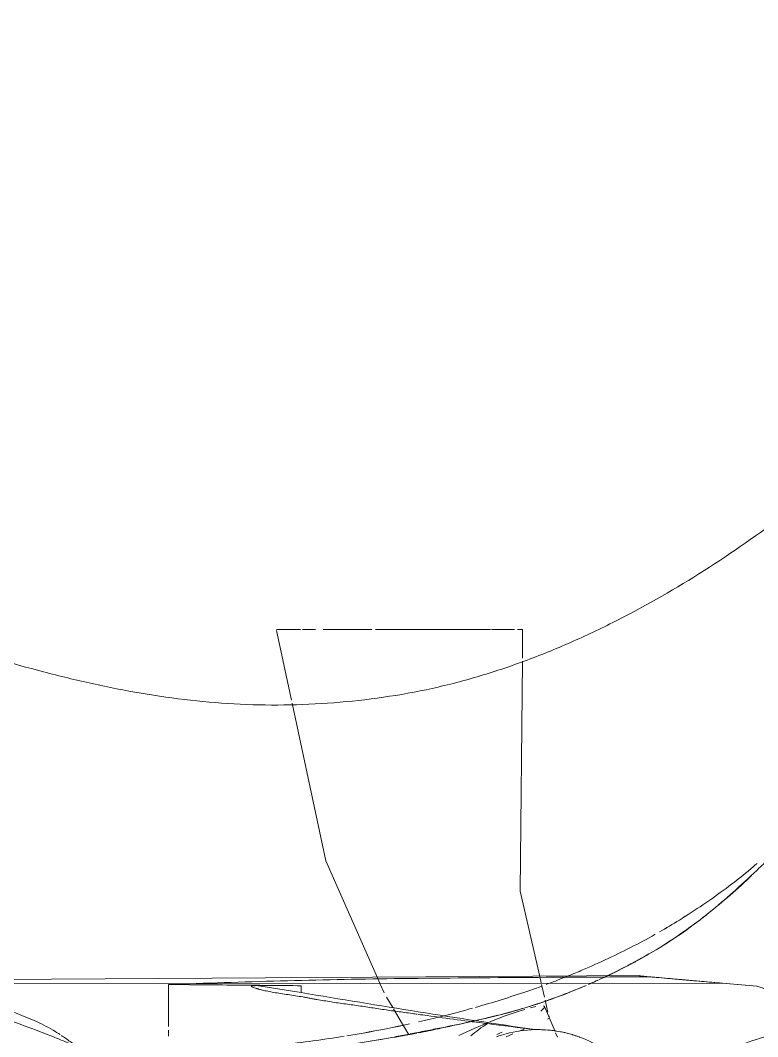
# Model space of a CAD drawing. Header units: inches. Extents: x -326 to 986, y -79 to 1436.
# Drawn here: x 58.12 to 65.45, y 937.64 to 947.75 of the extents above; entities that cross this region are included whole.
import ezdxf

# ---------------------------------------------------------------- set-up
doc = ezdxf.new("R2010")
doc.units = ezdxf.units.IN
doc.header["$LTSCALE"] = 48
doc.header["$MEASUREMENT"] = 0
doc.layers.add('I-FURN', color=47, linetype='Continuous', lineweight=9)

# ---------------------------------------------------------------- blocks, each defined once
blk = doc.blocks.new('Allsteel Seating 19 Work Chair - Allsteel Seating 19 Work Chair-7710503-Level XX  POWER _ SIGNAL NEW')
at = {"layer": 'I-FURN'}
for p, q in [((-9.581, 4.21), (-9.576, -3.392)), ((-9.54, 4), (-9.501, -2.576)), ((-10.044, 2.109), (-10.104, 2.109)), ((-9.589, 2.109), (-10.008, 2.109)), ((-9.67, 0.79), (-9.6, 1.235)), ((-9.601, 0.79), (-9.6, 1.235)), ((-6.069, 1.036), (-6.76, 0.888)), ((-9.67, 0.79), (-9.601, 0.79)), ((-9.578, 0.008), (-9.672, -0.033)), ((-9.524, 0.032), (-9.577, 0.008)), ((-9.714, -0.058), (-9.819, -0.119)), ((-9.832, -0.127), (-9.983, -0.215)), ((-9.983, -0.215), (-10.084, -0.274)), ((-9.961, -1.083), (-9.902, -1.236)), ((-10.063, -1.205), (-10.087, -1.152)), ((-10.079, -1.313), (-10.108, -1.246)), ((-10.108, -1.246), (-10.079, -1.313)), ((-10.03, -1.429), (-10.052, -1.378)), ((-10.052, -1.378), (-10.03, -1.429)), ((-6.059, -1.409), (-6.344, -1.407)), ((-9.82, -1.489), (-9.808, -1.541)), ((-9.82, -1.625), (-9.854, -1.59)), ((-9.588, -1.599), (-9.714, -1.627)), ((-9.511, -1.581), (-9.573, -1.595)), ((-9.809, -1.627), (-10.058, -1.732)), ((-9.925, -1.678), (-9.934, -1.657)), ((-9.934, -1.657), (-9.925, -1.678)), ((-9.901, -1.67), (-9.925, -1.678)), ((-9.746, -1.635), (-9.863, -1.661)), ((-9.809, -1.627), (-9.82, -1.625)), ((-9.802, -1.619), (-9.809, -1.627)), ((-10.069, -1.737), (-10.114, -1.756)), ((-9.606, -3.738), (-9.576, -3.392))]:
    blk.add_line(p, q, dxfattribs=at)
at = {"layer": 'I-FURN', "flags": 128}
for points in [[(-6.791, 0.881), (-8.359, 0.546), (-9.524, 0.032)], [(-10.096, -0.777), (-10.027, -0.927), (-9.967, -1.07)], [(-9.902, -1.236), (-9.854, -1.374), (-9.836, -1.432)], [(-6.374, -1.407), (-8.66, -1.386), (-9.511, -1.581)], [(-9.606, -3.738), (-9.56, -3.207), (-9.513, -2.676)]]:
    blk.add_lwpolyline(points, dxfattribs=at)
at = {"layer": 'I-FURN'}
blk.add_ellipse((-81.191, 6.211), major_axis=(71.656, 0), ratio=0.913545, start_param=6.164628, end_param=6.171876, dxfattribs=at)
for points, knots in [([(-3.736, -5.301), (-3.906, -5.146), (-4.305, -4.753), (-4.882, -4.077), (-5.452, -3.273), (-5.864, -2.566), (-6.154, -1.972), (-6.346, -1.515), (-6.507, -1.049), (-6.68, -0.415), (-6.802, 0.402), (-6.821, 1.232), (-6.766, 1.891), (-6.697, 2.383), (-6.6, 2.869), (-6.364, 3.836), (-6.002, 4.936), (-5.515, 5.994), (-5.242, 6.508), (-5.076, 6.796), (-4.946, 7.008), (-4.81, 7.217), (-4.622, 7.492), (-4.421, 7.756), (-4.202, 8.005), (-3.973, 8.246), (-3.548, 8.641), (-2.866, 9.119), (-1.659, 9.683), (-0.331, 9.917), (0.995, 9.8), (1.96, 9.542), (2.866, 9.119), (3.549, 8.64), (3.974, 8.246), (4.203, 8.004), (4.422, 7.755), (4.622, 7.492), (4.809, 7.218), (4.99, 6.94), (5.202, 6.583), (5.513, 5.996), (5.862, 5.241), (6.151, 4.462), (6.35, 3.83), (6.482, 3.352), (6.6, 2.87), (6.696, 2.384), (6.766, 1.891), (6.821, 1.232), (6.802, 0.403), (6.681, -0.413), (6.506, -1.05), (6.345, -1.519), (6.154, -1.973), (5.865, -2.563), (5.454, -3.269), (4.884, -4.075), (4.304, -4.753), (3.905, -5.148), (3.734, -5.304)], [-0.9476418, -0.9476418, -0.9476418, -0.9476418, -0.9318182, -0.9090909, -0.8863636, -0.8636364, -0.8522727, -0.8409091, -0.8295455, -0.8181818, -0.7954545, -0.7727273, -0.7613636, -0.75, -0.7386364, -0.7272727, -0.6818182, -0.6590909, -0.6477273, -0.6420455, -0.6363636, -0.6306818, -0.625, -0.6136364, -0.6079545, -0.6022727, -0.5909091, -0.5681818, -0.5454545, -0.5, -0.4772727, -0.4545455, -0.4318182, -0.4090909, -0.3977273, -0.3920455, -0.3863636, -0.375, -0.3693182, -0.3636364, -0.3522727, -0.3409091, -0.3181818, -0.2954545, -0.2840909, -0.2727273, -0.2613636, -0.25, -0.2386364, -0.2272727, -0.2045455, -0.1818182, -0.1704545, -0.1590909, -0.1477273, -0.1363636, -0.1136364, -0.0909091, -0.0681818, -0.0522578, -0.0522578, -0.0522578, -0.0522578]), ([(-9.685, 4.51), (-9.745, 4.302), (-9.843, 3.993), (-9.983, 3.582), (-10.079, 3.329), (-10.161, 3.128), (-10.224, 2.978), (-10.279, 2.854), (-10.321, 2.769), (-10.345, 2.721), (-10.364, 2.685), (-10.383, 2.649), (-10.408, 2.6), (-10.452, 2.515), (-10.518, 2.392), (-10.59, 2.276), (-10.647, 2.202), (-10.677, 2.167), (-10.695, 2.148), (-10.709, 2.133), (-10.723, 2.119), (-10.742, 2.1), (-10.776, 2.066), (-10.829, 2.017), (-10.896, 1.96), (-10.988, 1.888), (-11.084, 1.831), (-11.179, 1.797), (-11.248, 1.786), (-11.317, 1.792), (-11.414, 1.82), (-11.512, 1.871), (-11.608, 1.936), (-11.677, 1.99), (-11.731, 2.036), (-11.766, 2.068), (-11.786, 2.086), (-11.805, 2.104), (-11.828, 2.127), (-11.863, 2.166), (-11.922, 2.239), (-11.995, 2.354), (-12.062, 2.477), (-12.107, 2.562), (-12.133, 2.611), (-12.152, 2.647), (-12.171, 2.682), (-12.196, 2.73), (-12.238, 2.815), (-12.294, 2.939), (-12.357, 3.089), (-12.439, 3.29), (-12.535, 3.543), (-12.675, 3.952), (-12.773, 4.262), (-12.832, 4.47)], [-1, -1, -1, -1, -0.9, -0.85, -0.8, -0.775, -0.75, -0.725, -0.7125, -0.70625, -0.7, -0.69375, -0.6875, -0.675, -0.65, -0.625, -0.6125, -0.60625, -0.603125, -0.6, -0.596875, -0.59375, -0.5875, -0.575, -0.5625, -0.55, -0.525, -0.5125, -0.5, -0.4875, -0.475, -0.45, -0.4375, -0.425, -0.4125, -0.40625, -0.403125, -0.4, -0.39375, -0.3875, -0.375, -0.35, -0.325, -0.3125, -0.30625, -0.3, -0.29375, -0.2875, -0.275, -0.25, -0.225, -0.2, -0.15, -0.1, 0, 0, 0, 0]), ([(-10.087, 3.188), (-10.072, 3.21), (-10.039, 3.263), (-9.992, 3.348), (-9.947, 3.445), (-9.906, 3.542), (-9.88, 3.607), (-9.868, 3.639)], [-0.7970434, -0.7970434, -0.7970434, -0.7970434, -0.75, -0.6875, -0.625, -0.5625, -0.5011298, -0.5011298, -0.5011298, -0.5011298]), ([(-10.302, 2.908), (-10.253, 2.963), (-10.183, 3.048), (-10.12, 3.138), (-10.098, 3.17), (-10.097, 3.173)], [-1, -1, -1, -1, -0.875, -0.8125, -0.8073642, -0.8073642, -0.8073642, -0.8073642]), ([(-10.082, -0.286), (-10.092, -0.236), (-10.112, -0.133), (-10.15, 0.077), (-10.194, 0.346), (-10.241, 0.67), (-10.284, 0.991), (-10.324, 1.312), (-10.361, 1.638), (-10.386, 1.905), (-10.399, 2.062), (-10.402, 2.11)], [-0.5291598, -0.5291598, -0.5291598, -0.5291598, -0.5220588, -0.5147059, -0.5, -0.4852941, -0.4705882, -0.4558824, -0.4411765, -0.4264706, -0.4197601, -0.4197601, -0.4197601, -0.4197601]), ([(-9.6, 1.235), (-9.601, 1.254), (-9.602, 1.281), (-9.605, 1.29), (-9.611, 1.282), (-9.617, 1.268), (-9.624, 1.25), (-9.629, 1.234), (-9.632, 1.223), (-9.635, 1.215), (-9.637, 1.207), (-9.641, 1.194), (-9.647, 1.169), (-9.66, 1.108), (-9.675, 1.019), (-9.69, 0.922), (-9.701, 0.847), (-9.711, 0.786), (-9.718, 0.744), (-9.723, 0.721), (-9.726, 0.704), (-9.729, 0.687), (-9.733, 0.664), (-9.741, 0.624), (-9.75, 0.565), (-9.762, 0.494), (-9.776, 0.398), (-9.789, 0.301), (-9.803, 0.203), (-9.814, 0.13), (-9.825, 0.057), (-9.84, -0.04), (-9.857, -0.164), (-9.873, -0.28), (-9.882, -0.346), (-9.885, -0.363)], [0, 0, 0, 0, 0.05, 0.1, 0.125, 0.15, 0.175, 0.1875, 0.19375, 0.2, 0.20625, 0.2125, 0.225, 0.25, 0.3, 0.325, 0.35, 0.375, 0.3875, 0.39375, 0.4, 0.40625, 0.4125, 0.425, 0.45, 0.475, 0.5, 0.55, 0.575, 0.6, 0.625, 0.65, 0.7, 0.75, 0.7668274, 0.7668274, 0.7668274, 0.7668274]), ([(-6.059, 1.034), (-6.059, 1.023), (-6.059, 0.986), (-6.059, 0.924), (-6.059, 0.915)], [-1, -1, -1, -1, -0.8970588, -0.8823529, -0.8823529, -0.8823529, -0.8823529]), ([(-6.059, 0.918), (-6.059, 0.946), (-6.059, 1.014), (-6.059, 1.03), (-6.059, 1.033)], [-0.168586, -0.168586, -0.168586, -0.168586, -0.1176471, -0.0259951, -0.0259951, -0.0259951, -0.0259951]), ([(-6.059, 0.779), (-6.059, 0.762), (-6.059, 0.721), (-6.059, 0.676), (-6.059, 0.648)], [-0.81501408, -0.81501408, -0.81501408, -0.81501408, -0.79411765, -0.76470588, -0.76470588, -0.76470588, -0.76470588]), ([(-6.059, 0.574), (-6.059, 0.526), (-6.059, 0.375), (-6.059, 0.204), (-6.059, 0.088)], [-0.739291, -0.739291, -0.739291, -0.739291, -0.6911765, -0.5979208, -0.5979208, -0.5979208, -0.5979208]), ([(-10.099, 0.338), (-10.091, 0.283), (-10.055, 0.074), (-10.014, -0.134), (-9.98, -0.287)], [0.51408654, 0.51408654, 0.51408654, 0.51408654, 0.52, 0.53681539, 0.53681539, 0.53681539, 0.53681539]), ([(-10.15, 0.09), (-10.145, 0.059), (-10.125, -0.067), (-10.104, -0.193), (-10.086, -0.288)], [-0.5042939, -0.5042939, -0.5042939, -0.5042939, -0.5, -0.48685454, -0.48685454, -0.48685454, -0.48685454]), ([(-6.059, 0.052), (-6.059, -0.096), (-6.059, -0.403), (-6.059, -0.803), (-6.059, -1.011), (-6.059, -1.091)], [-0.5882353, -0.5882353, -0.5882353, -0.5882353, -0.4705882, -0.3529412, -0.2608782, -0.2608782, -0.2608782, -0.2608782]), ([(-9.96, -0.889), (-9.981, -0.794), (-10.011, -0.646), (-10.05, -0.447), (-10.071, -0.343), (-10.081, -0.291)], [-0.55735826, -0.55735826, -0.55735826, -0.55735826, -0.54411765, -0.53676471, -0.52941176, -0.52941176, -0.52941176, -0.52941176]), ([(-10.07, -0.373), (-10.057, -0.44), (-10.024, -0.602), (-9.984, -0.781), (-9.959, -0.893), (-9.956, -0.908)], [-0.48293974, -0.48293974, -0.48293974, -0.48293974, -0.47368421, -0.46052632, -0.45839269, -0.45839269, -0.45839269, -0.45839269]), ([(-9.886, -0.372), (-9.89, -0.402), (-9.922, -0.63), (-9.953, -0.859), (-9.978, -1.06)], [0.7700632, 0.7700632, 0.7700632, 0.7700632, 0.8, 1, 1, 1, 1]), ([(-9.606, -2.021), (-9.628, -1.968), (-9.691, -1.814), (-9.786, -1.555), (-9.88, -1.239), (-9.932, -1.016), (-9.958, -0.9), (-9.96, -0.889)], [-0.61074392, -0.61074392, -0.61074392, -0.61074392, -0.60294118, -0.58823529, -0.57352941, -0.55882353, -0.55735826, -0.55735826, -0.55735826, -0.55735826]), ([(-9.604, -1.603), (-9.622, -1.553), (-9.699, -1.335), (-9.768, -1.113), (-9.817, -0.942)], [0.41426669, 0.41426669, 0.41426669, 0.41426669, 0.42, 0.43907202, 0.43907202, 0.43907202, 0.43907202]), ([(-9.817, -0.942), (-9.768, -1.113), (-9.699, -1.335), (-9.622, -1.553), (-9.604, -1.603)], [0.56093296, 0.56093296, 0.56093296, 0.56093296, 0.58, 0.58573764, 0.58573764, 0.58573764, 0.58573764]), ([(-6.059, -1.1), (-6.059, -1.119), (-6.059, -1.185), (-6.059, -1.266), (-6.059, -1.313), (-6.059, -1.329)], [-0.2575233, -0.2575233, -0.2575233, -0.2575233, -0.2352941, -0.1764706, -0.1412939, -0.1412939, -0.1412939, -0.1412939]), ([(-10.108, -1.151), (-10.097, -1.183), (-10.058, -1.306), (-10.04, -1.433), (-10.038, -1.531)], [-0.1033305, -0.1033305, -0.1033305, -0.1033305, -0.0769231, 0, 0, 0, 0]), ([(-9.907, -1.113), (-9.904, -1.125), (-9.878, -1.233), (-9.837, -1.382), (-9.796, -1.517), (-9.783, -1.558)], [-0.44903018, -0.44903018, -0.44903018, -0.44903018, -0.44736842, -0.43421053, -0.42845333, -0.42845333, -0.42845333, -0.42845333]), ([(-6.059, -1.277), (-6.059, -1.263), (-6.059, -1.23), (-6.059, -1.192), (-6.059, -1.17)], [-0.87670453, -0.87670453, -0.87670453, -0.87670453, -0.85294118, -0.82352941, -0.82352941, -0.82352941, -0.82352941]), ([(-10.297, -2.308), (-10.289, -2.298), (-10.228, -2.218), (-10.085, -1.968), (-10.035, -1.714), (-10.038, -1.531)], [0.7812259, 0.7812259, 0.7812259, 0.7812259, 0.7916667, 0.8611111, 1, 1, 1, 1]), ([(-10.038, -1.531), (-10.037, -1.602), (-10.045, -1.74), (-10.08, -1.887), (-10.109, -1.968), (-10.115, -1.983)], [0, 0, 0, 0, 0.0555556, 0.1111111, 0.1243252, 0.1243252, 0.1243252, 0.1243252]), ([(-10.038, -1.531), (-10.035, -1.657), (-10.052, -1.781), (-10.087, -1.902), (-10.088, -1.904)], [-1, -1, -1, -1, -0.90384615, -0.90218465, -0.90218465, -0.90218465, -0.90218465]), ([(-9.782, -1.561), (-9.78, -1.565), (-9.774, -1.585), (-9.767, -1.604), (-9.762, -1.619)], [-0.428313897, -0.428313897, -0.428313897, -0.428313897, -0.427631579, -0.425545978, -0.425545978, -0.425545978, -0.425545978]), ([(-9.762, -1.619), (-9.751, -1.651), (-9.708, -1.774), (-9.652, -1.915), (-9.606, -2.024), (-9.598, -2.042)], [-0.42554598, -0.42554598, -0.42554598, -0.42554598, -0.42105263, -0.40789474, -0.40521345, -0.40521345, -0.40521345, -0.40521345]), ([(-9.518, -1.827), (-9.499, -1.876), (-9.408, -2.098), (-9.267, -2.4), (-9.136, -2.647), (-9.09, -2.728), (-9.09, -2.728)], [0.59432199, 0.59432199, 0.59432199, 0.59432199, 0.6, 0.62, 0.63, 0.63000456, 0.63000456, 0.63000456, 0.63000456]), ([(-9.09, -2.728), (-9.136, -2.647), (-9.267, -2.4), (-9.386, -2.146), (-9.458, -1.974)], [0.37000169, 0.37000169, 0.37000169, 0.37000169, 0.38, 0.4, 0.4, 0.4, 0.4]), ([(-12.594, -4.299), (-12.567, -4.202), (-12.511, -4.008), (-12.432, -3.767), (-12.367, -3.576), (-12.316, -3.433), (-12.271, -3.315), (-12.233, -3.221), (-12.204, -3.151), (-12.174, -3.082), (-12.134, -2.988), (-12.082, -2.872), (-12.025, -2.758), (-11.982, -2.682), (-11.959, -2.644), (-11.945, -2.623), (-11.932, -2.602), (-11.914, -2.576), (-11.886, -2.532), (-11.85, -2.475), (-11.805, -2.408), (-11.741, -2.32), (-11.674, -2.241), (-11.6, -2.181), (-11.552, -2.153), (-11.51, -2.136), (-11.466, -2.122), (-11.384, -2.105), (-11.281, -2.101), (-11.178, -2.111), (-11.104, -2.126), (-11.045, -2.144), (-11.002, -2.162), (-10.971, -2.177), (-10.942, -2.194), (-10.905, -2.221), (-10.842, -2.277), (-10.761, -2.379), (-10.688, -2.494), (-10.639, -2.574), (-10.612, -2.619), (-10.592, -2.651), (-10.572, -2.683), (-10.547, -2.727), (-10.505, -2.805), (-10.45, -2.919), (-10.399, -3.036), (-10.36, -3.129), (-10.331, -3.199), (-10.302, -3.27), (-10.265, -3.364), (-10.204, -3.53), (-10.09, -3.867), (-10.002, -4.156), (-9.949, -4.352)], [-1, -1, -1, -1, -0.944444, -0.888889, -0.861111, -0.833333, -0.805556, -0.791667, -0.777778, -0.763889, -0.75, -0.722222, -0.694444, -0.680556, -0.673611, -0.670139, -0.666667, -0.659722, -0.652778, -0.638889, -0.625, -0.611111, -0.583333, -0.569444, -0.555556, -0.548611, -0.541667, -0.527778, -0.5, -0.486111, -0.472222, -0.458333, -0.451389, -0.444444, -0.4375, -0.430556, -0.416667, -0.388889, -0.361111, -0.347222, -0.340278, -0.333333, -0.326389, -0.319444, -0.305556, -0.277778, -0.25, -0.236111, -0.222222, -0.208333, -0.194444, -0.166667, -0.111111, 0, 0, 0, 0]), ([(-9.544, -2.161), (-9.544, -2.161), (-9.556, -2.136), (-9.567, -2.11), (-9.578, -2.085)], [-0.617727774, -0.617727774, -0.617727774, -0.617727774, -0.617647059, -0.61392194, -0.61392194, -0.61392194, -0.61392194]), ([(-6.283, -5.295), (-6.301, -5.285), (-6.367, -5.25), (-6.481, -5.187), (-6.671, -5.081), (-6.907, -4.945), (-7.137, -4.8), (-7.318, -4.678), (-7.451, -4.583), (-7.582, -4.486), (-7.756, -4.355), (-7.97, -4.187), (-8.176, -4.01), (-8.314, -3.879), (-8.391, -3.803), (-8.466, -3.725), (-8.558, -3.626), (-8.703, -3.468), (-8.876, -3.266), (-9.07, -3.012), (-9.247, -2.738), (-9.403, -2.455), (-9.496, -2.265), (-9.54, -2.171)], [-0.8263547, -0.8263547, -0.8263547, -0.8263547, -0.8235294, -0.8161765, -0.8088235, -0.7941176, -0.7794118, -0.7720588, -0.7647059, -0.7573529, -0.75, -0.7352941, -0.7205882, -0.7132353, -0.7095588, -0.7058824, -0.6985294, -0.6911765, -0.6764706, -0.6617647, -0.6470588, -0.6323529, -0.6181793, -0.6181793, -0.6181793, -0.6181793]), ([(-9.534, -2.187), (-9.524, -2.21), (-9.472, -2.322), (-9.411, -2.441), (-9.359, -2.536), (-9.354, -2.546)], [-0.39810784, -0.39810784, -0.39810784, -0.39810784, -0.39473684, -0.38157895, -0.3800945, -0.3800945, -0.3800945, -0.3800945]), ([(-9.576, -3.392), (-9.573, -3.357), (-9.567, -3.289), (-9.558, -3.187), (-9.551, -3.104), (-9.545, -3.045), (-9.543, -3.012), (-9.54, -2.988), (-9.538, -2.962), (-9.535, -2.927), (-9.529, -2.86), (-9.522, -2.782), (-9.516, -2.71), (-9.512, -2.663), (-9.509, -2.631), (-9.508, -2.614), (-9.507, -2.606), (-9.507, -2.601), (-9.506, -2.596), (-9.506, -2.591), (-9.505, -2.585), (-9.505, -2.579), (-9.504, -2.575), (-9.504, -2.574), (-9.505, -2.581), (-9.507, -2.609), (-9.511, -2.65), (-9.513, -2.676)], [-1, -1, -1, -1, -0.916667, -0.833333, -0.75, -0.708333, -0.6875, -0.666667, -0.645833, -0.625, -0.583333, -0.5, -0.458333, -0.416667, -0.375, -0.354167, -0.34375, -0.333333, -0.322917, -0.3125, -0.291667, -0.270833, -0.25, -0.208333, -0.166667, -0.083333, 0, 0, 0, 0]), ([(-9.066, -2.77), (-9.028, -2.837), (-8.941, -2.982), (-8.797, -3.203), (-8.635, -3.433), (-8.495, -3.611), (-8.41, -3.712), (-8.384, -3.742)], [0.63172655, 0.63172655, 0.63172655, 0.63172655, 0.64, 0.65, 0.66, 0.67, 0.67431316, 0.67431316, 0.67431316, 0.67431316]), ([(-8.384, -3.742), (-8.41, -3.712), (-8.495, -3.611), (-8.635, -3.433), (-8.797, -3.203), (-8.899, -3.047), (-8.948, -2.968)], [0.32569137, 0.32569137, 0.32569137, 0.32569137, 0.33, 0.34, 0.35, 0.36, 0.36, 0.36, 0.36])]:
    blk.add_open_spline(points, degree=3, knots=knots, dxfattribs=at)
for points in [[(-9.589, 2.109), (-9.591, 1.889), (-9.595, 1.448), (-9.599, 1.009), (-9.601, 0.79)], [(-9.53, -0.132), (-9.536, 0.245), (-9.552, 0.999), (-9.575, 1.743), (-9.589, 2.109)], [(-6.059, 1.038), (-6.059, 1.038), (-6.059, 1.037), (-6.059, 1.034)], [(-10.103, 0.363), (-10.137, 0.57), (-10.165, 0.778), (-10.189, 0.987)], [(-10.189, 0.987), (-10.165, 0.778), (-10.137, 0.57), (-10.103, 0.363)], [(-6.059, 0.915), (-6.059, 0.882), (-6.059, 0.843), (-6.059, 0.798)], [(-6.059, 0.8), (-6.059, 0.839), (-6.059, 0.873), (-6.059, 0.904)], [(-10.038, -1.531), (-9.981, -1.146), (-9.862, -0.373), (-9.735, 0.402), (-9.67, 0.79)], [(-6.059, 0.65), (-6.059, 0.696), (-6.059, 0.739), (-6.059, 0.777)], [(-6.059, 0.471), (-6.059, 0.506), (-6.059, 0.54), (-6.059, 0.574)], [(-6.059, 0.269), (-6.059, 0.331), (-6.059, 0.391), (-6.059, 0.448)], [(-10.072, 0.175), (-10.081, 0.229), (-10.09, 0.283), (-10.099, 0.338)], [(-6.059, 0.088), (-6.059, 0.141), (-6.059, 0.194), (-6.059, 0.245)], [(-9.981, -0.287), (-10.014, -0.134), (-10.044, 0.02), (-10.072, 0.174)], [(-6.059, -0.173), (-6.059, -0.115), (-6.059, -0.057), (-6.059, 0)], [(-9.519, -1.405), (-9.522, -0.981), (-9.526, -0.557), (-9.53, -0.132)], [(-6.059, -0.398), (-6.059, -0.332), (-6.059, -0.265), (-6.059, -0.198)], [(-10.085, -0.292), (-10.081, -0.314), (-10.077, -0.336), (-10.073, -0.358)], [(-9.906, -0.605), (-9.925, -0.529), (-9.944, -0.453), (-9.961, -0.376)], [(-9.961, -0.376), (-9.943, -0.452), (-9.925, -0.529), (-9.906, -0.605)], [(-6.059, -0.617), (-6.059, -0.554), (-6.059, -0.489), (-6.059, -0.423)], [(-9.825, -0.911), (-9.854, -0.809), (-9.881, -0.707), (-9.906, -0.605)], [(-9.906, -0.605), (-9.881, -0.707), (-9.854, -0.809), (-9.825, -0.911)], [(-6.059, -0.82), (-6.059, -0.762), (-6.059, -0.702), (-6.059, -0.639)], [(-9.978, -1.06), (-10.015, -1.001), (-10.056, -0.946), (-10.101, -0.895)], [(-9.956, -0.908), (-9.94, -0.975), (-9.925, -1.042), (-9.908, -1.109)], [(-6.059, -1.002), (-6.059, -0.951), (-6.059, -0.897), (-6.059, -0.84)], [(-6.059, -1.091), (-6.059, -1.068), (-6.059, -1.044), (-6.059, -1.019)], [(-6.059, -1.156), (-6.059, -1.138), (-6.059, -1.12), (-6.059, -1.1)], [(-9.513, -2.676), (-9.514, -2.253), (-9.516, -1.829), (-9.519, -1.405)], [(-6.059, -1.359), (-6.059, -1.381), (-6.059, -1.41), (-6.059, -1.411), (-6.059, -1.405)], [(-6.059, -1.405), (-6.059, -1.399), (-6.059, -1.386), (-6.059, -1.366)], [(-9.518, -1.827), (-9.543, -1.766), (-9.566, -1.704), (-9.589, -1.643)], [(-9.589, -1.643), (-9.566, -1.704), (-9.543, -1.766), (-9.518, -1.827)], [(-10.088, -1.904), (-10.094, -1.926), (-10.102, -1.947), (-10.109, -1.969)], [(-9.458, -1.974), (-9.479, -1.925), (-9.499, -1.876), (-9.518, -1.827)], [(-9.589, -2.064), (-9.575, -2.096), (-9.561, -2.128), (-9.547, -2.16)], [(-9.354, -2.546), (-9.318, -2.61), (-9.281, -2.674), (-9.243, -2.737)], [(-9.223, -2.769), (-9.172, -2.851), (-9.065, -3.014), (-8.889, -3.25), (-8.701, -3.475), (-8.571, -3.617), (-8.504, -3.686)], [(-8.948, -2.968), (-8.989, -2.902), (-9.028, -2.837), (-9.066, -2.77)], [(-9.949, -4.352), (-9.873, -4.264), (-9.737, -4.072), (-9.642, -3.853), (-9.606, -3.738)], [(-9.704, -3.982), (-9.665, -3.903), (-9.632, -3.822), (-9.606, -3.738)]]:
    blk.add_open_spline(points, degree=3, dxfattribs=at)

msp = doc.modelspace()

# ---------------------------------------------------------------- block references
at = {"layer": 'I-FURN', "rotation": 89.99999999999885}
msp.add_blockref('Allsteel Seating 19 Work Chair - Allsteel Seating 19 Work Chair-7710503-Level XX  POWER _ SIGNAL NEW', (61.7, 947.749), dxfattribs=at)

doc.saveas('drawing.dxf')
